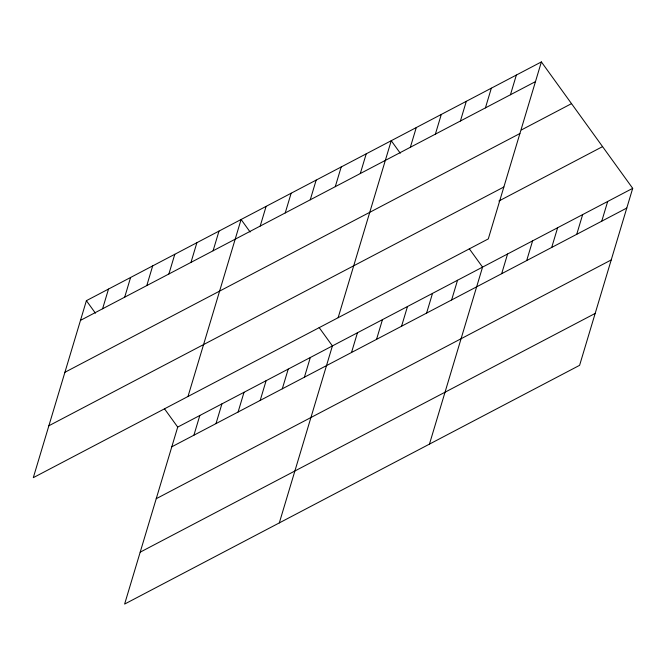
<?xml version="1.0" encoding="UTF-8"?>
<svg xmlns="http://www.w3.org/2000/svg" width="666" height="666" viewBox="0 0 666 666"><rect width="100%" height="100%" fill="white"/><g stroke="black" fill="none" stroke-linecap="round" stroke-linejoin="round"><path stroke-width="1" d="M541.383 61.921L86.397 300.674L33.3 477.664L488.286 238.911L541.383 61.921L632.7 188.336L579.603 365.326L124.617 604.079L177.714 427.089L632.7 188.336M102.589 308.774L108.5 289.077M124.692 297.178L130.594 277.481M146.786 285.581L152.697 265.884M168.889 273.984L174.8 254.287M190.984 262.387L196.895 242.69M213.087 250.791L218.997 231.094M187.995 396.486L241.092 219.497L250.133 232.009M193.906 435.198L199.817 415.492M260.206 226.065L266.117 206.36M216 423.601L221.911 403.896M285.231 212.929L291.142 193.232M238.103 412.004L244.014 392.299M310.256 199.8L316.167 180.103M260.198 400.408L266.109 380.702M335.281 186.671L341.192 166.966M282.301 388.811L288.212 369.106M360.306 173.535L366.217 153.838M304.404 377.214L310.314 357.509M338.137 317.699L391.242 140.709L400.283 153.222M279.312 522.902L332.409 345.912L319.147 327.564M410.356 147.278L416.267 127.572M351.523 352.489L357.434 332.784M435.381 134.141L441.292 114.444M376.548 339.352L382.459 319.655M460.406 121.012L466.308 101.315M401.573 326.223L407.484 306.518M485.422 107.884L491.333 88.178M426.598 313.095L432.509 293.39M510.447 94.747L516.358 75.05M451.623 299.958L457.534 280.261M429.453 444.114L482.559 267.124L469.297 248.768M501.673 273.693L507.575 253.996M526.689 260.564L532.6 240.867M551.714 247.436L557.625 227.73M576.739 234.299L582.65 214.602M601.764 221.17L607.675 201.473M80.486 320.371L535.472 81.618M521.47 129.903L571.52 103.638M64.918 372.277L519.905 133.525M48.876 425.757L503.854 187.004M498.892 201.024L602.563 146.62M171.803 446.794L626.789 208.042M156.235 498.701L611.213 259.948M140.185 552.172L595.171 313.428M86.397 300.674L95.438 313.187M164.452 408.733L177.714 427.089"/></g></svg>
